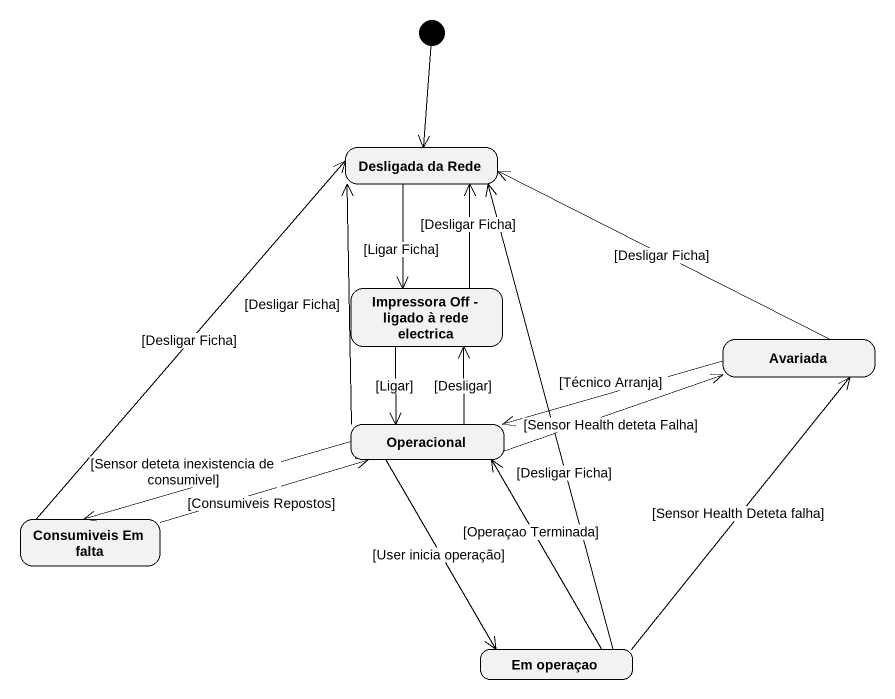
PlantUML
@startuml
hide empty description
state "Desligada da Rede" as Desligada_da_Rede
state "Impressora Off - ligado à rede electrica" as Impressora_Off_ligado_à
state Avariada
state Operacional
state "Consumiveis Em falta" as Consumiveis_Em_falta
state "Em operaçao" as Em_operaçao
[*] --> Desligada_da_Rede
Desligada_da_Rede --> Impressora_Off_ligado_à : [Ligar Ficha]
Impressora_Off_ligado_à -up-> Desligada_da_Rede : [Desligar Ficha]
Impressora_Off_ligado_à --> Operacional : [Ligar]
Avariada -left-> Desligada_da_Rede : [Desligar Ficha]
Avariada -left-> Operacional : [Técnico Arranja]
Operacional -up-> Desligada_da_Rede : [Desligar Ficha]
Operacional -up-> Impressora_Off_ligado_à : [Desligar]
Operacional -right-> Avariada : [Sensor Health deteta Falha]
Operacional -left-> Consumiveis_Em_falta : [Sensor deteta inexistencia de consumivel]
Operacional --> Em_operaçao : [User inicia operação]
Consumiveis_Em_falta -up-> Desligada_da_Rede : [Desligar Ficha]
Consumiveis_Em_falta -right-> Operacional : [Consumiveis Repostos]
Em_operaçao -up-> Desligada_da_Rede : [Desligar Ficha]
Em_operaçao -up-> Avariada : [Sensor Health Deteta falha]
Em_operaçao -up-> Operacional : [Operaçao Terminada]
@enduml
